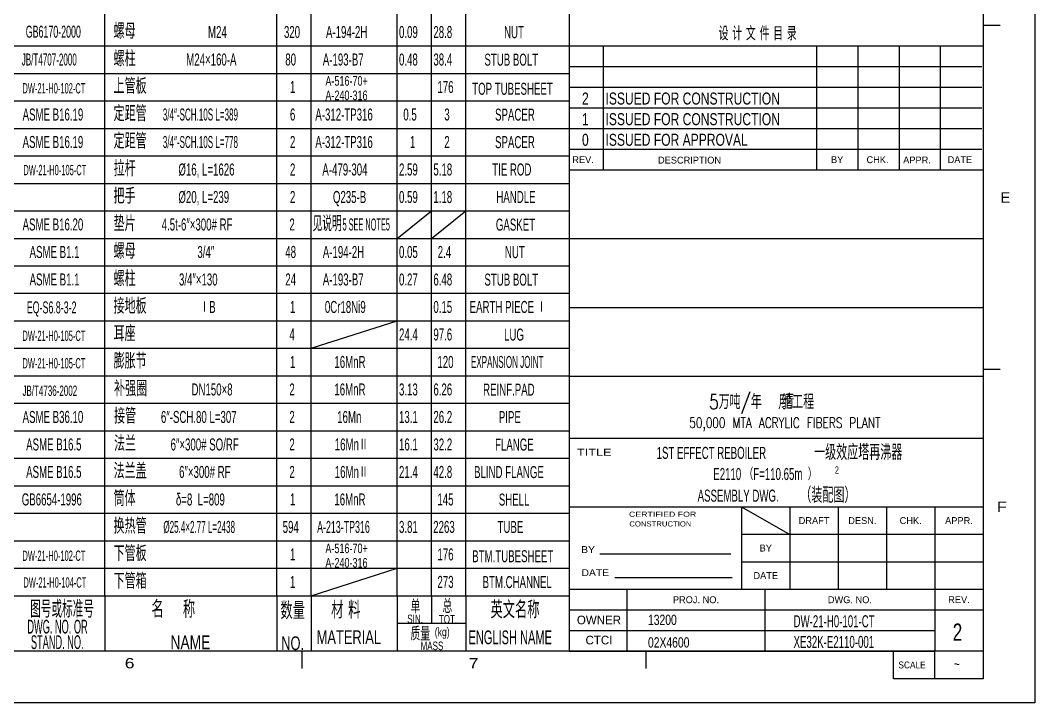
# Model space of a CAD drawing. Extents: x 0 to 840, y 0 to 594.
# Drawn here: x 545.1 to 840, y 0 to 198.6 of the extents above; entities that cross this region are included whole.
import ezdxf
from ezdxf.enums import TextEntityAlignment as Align

# ---------------------------------------------------------------- set-up
doc = ezdxf.new("R2010")
doc.units = 0
doc.header["$LTSCALE"] = 8
doc.layers.get('0').update_dxf_attribs({"color": 2, "linetype": 'CONTINUOUS'})
for name, color, linetype in [('BORDER', 2, 'CONTINUOUS'), ('D', 7, 'CONTINUOUS'), ('OT', 1, 'CONTINUOUS'), ('TEXT', 7, 'CONTINUOUS'), ('X4600A1$0$BORDER', 7, 'CONTINUOUS')]:
    doc.layers.add(name, color=color, linetype=linetype)
doc.styles.add('HZ0', font='TXT', dxfattribs={"width": 0.75, "bigfont": 'HZTXT0'})
doc.styles.get("Standard").update_dxf_attribs({"font": 'JDECSTD', "width": 0.75, "bigfont": 'HZDX'})
doc.styles.add('X4600A1$0$STANDARD', font='AUCAD', dxfattribs={"width": 0.8})

msp = doc.modelspace()

# ---------------------------------------------------------------- linework, layer by layer
for p, q in [((840, 594), (840, 0)), ((825, 191), (704.653, 191)), ((714.653, 155), (714.653, 191)), ((776.653, 155), (776.653, 191)), ((788.653, 155), (788.653, 191)), ((800.653, 155), (800.653, 191)), ((812.653, 155), (812.653, 191)), ((824.653, 185), (704.653, 185)), ((824.653, 179), (704.653, 179)), ((824.653, 173), (704.653, 173)), ((824.653, 167), (704.653, 167)), ((824.653, 161), (704.653, 161)), ((825, 135), (704.653, 135)), ((704.653, 115), (825, 115)), ((704.653, 95), (825, 95)), ((704.653, 77), (825, 77)), ((704.653, 57), (825, 57)), ((754.798, 57), (754.798, 33)), ((768.838, 57), (768.838, 33)), ((782.879, 57), (782.879, 33)), ((796.919, 57), (796.919, 33)), ((810.96, 57), (810.96, 15)), ((704.653, 33), (825, 33)), ((721.474, 33), (721.474, 15)), ((761.59, 33), (761.59, 15)), ((704.653, 27), (825, 27)), ((704.653, 21), (810.96, 21)), ((840, 0), (0, 0))]:
    msp.add_line(p, q)
at = {"layer": 'D'}
for p, q in [((524.653, 191.117), (704.653, 191.117)), ((524.653, 183.117), (704.653, 183.117)), ((524.653, 175.117), (704.653, 175.117)), ((524.653, 167.117), (704.653, 167.117)), ((524.653, 159.117), (704.653, 159.117)), ((524.653, 151.117), (704.653, 151.117)), ((524.653, 143.117), (704.653, 143.117)), ((524.653, 135.117), (704.653, 135.117)), ((524.653, 127.117), (704.653, 127.117)), ((524.653, 119.117), (704.653, 119.117)), ((524.653, 111.117), (704.653, 111.117)), ((524.653, 103.117), (704.653, 103.117)), ((524.653, 95.117), (704.653, 95.117)), ((524.653, 87.117), (704.653, 87.117)), ((524.653, 79.117), (704.653, 79.117)), ((524.653, 71.117), (704.653, 71.117)), ((524.653, 63.117), (704.653, 63.117)), ((524.653, 55.117), (704.653, 55.117)), ((524.653, 47.117), (704.653, 47.117)), ((524.653, 39.117), (704.653, 39.117)), ((654.653, 23.117), (674.653, 23.117))]:
    msp.add_line(p, q, dxfattribs=at)
at = {"layer": 'OT'}
for p, q in [((825, 581), (825, 15)), ((704.653, 287.117), (704.653, 15.117)), ((569.653, 31.117), (569.653, 279.117)), ((619.653, 31.117), (619.653, 279.117)), ((629.653, 31.117), (629.653, 279.117)), ((654.653, 31.117), (654.653, 279.117)), ((664.653, 31.117), (664.653, 279.117)), ((674.653, 31.117), (674.653, 279.117)), ((704.653, 155), (704.653, 15.117)), ((825, 155), (704.653, 155)), ((524.653, 31.117), (704.653, 31.117)), ((569.653, 31.117), (569.653, 15.117)), ((619.653, 31.117), (619.653, 15.117)), ((629.653, 31.117), (629.653, 15.117)), ((654.653, 31.117), (654.653, 15.117)), ((664.653, 31.117), (664.653, 23.117)), ((674.653, 31.117), (674.653, 15.117)), ((825, 15), (29, 15))]:
    msp.add_line(p, q, dxfattribs=at)
at = {"layer": 'TEXT'}
for p, q in [((654.653, 135.117), (664.653, 143.117)), ((664.653, 135.117), (674.653, 143.117)), ((629.653, 103.117), (654.653, 111.117)), ((629.653, 31.117), (654.653, 39.117))]:
    msp.add_line(p, q, dxfattribs=at)
at = {"layer": 'X4600A1$0$BORDER', "color": 3}
for p, q in [((830, 197), (825, 197)), ((830, 97), (825, 97)), ((627, 15), (627, 10)), ((704.653, 15), (810.96, 15)), ((727, 15), (727, 10))]:
    msp.add_line(p, q, dxfattribs=at)
at = {"layer": 'X4600A1$0$BORDER', "color": 2}
for p, q in [((754.798, 57), (768.838, 48.977)), ((754.798, 49), (825, 49)), ((713.579, 43.361), (751.689, 43.361)), ((754.798, 41), (825, 41)), ((717.992, 36.441), (752.09, 36.441)), ((798.919, 6.977), (798.919, 15)), ((810.96, 6.977), (810.96, 15)), ((825, 15), (825, 6.977)), ((825, 6.977), (798.919, 6.977))]:
    msp.add_line(p, q, dxfattribs=at)

# ---------------------------------------------------------------- texts
at = {"color": 7}
for s, height, width, p in [('螺母', 4.5, 0.75, (572.234, 193.187)), ('GB6170-2000', 3.5, 0.55, (546.702, 193.495)), ('M24', 3.5, 0.6, (599.689, 193.399)), ('320', 3.5, 0.6, (621.765, 193.399)), ('A-194-2H', 3.5, 0.6, (633.972, 193.399)), ('0.09', 3.5, 0.6, (655.203, 193.399)), ('28.8', 3.5, 0.6, (665.203, 193.399)), ('NUT', 3.5, 0.6, (685.75, 193.356)), ('JB/T4707-2000', 3.5, 0.5, (545.544, 185.399)), ('螺柱', 4.5, 0.75, (572.234, 185.187)), ('M24×160-A', 3.5, 0.6, (593.357, 185.399)), ('80', 3.5, 0.6, (622.155, 185.399)), ('A-193-B7', 3.5, 0.6, (633.065, 185.399)), ('0.48', 3.5, 0.6, (655.203, 185.399)), ('38.4', 3.5, 0.6, (665.203, 185.399)), ('STUB BOLT', 3.5, 0.6, (680.041, 185.356)), ('DW-21-H0-102-CT', 3, 0.5, (545.745, 177.274)), ('上管板', 4.5, 0.75, (572.234, 177.187)), ('1', 3.5, 0.6, (623.507, 177.399)), ('A-516-70+', 2.8, 0.7, (633.814, 179.519)), ('176', 3.5, 0.6, (666.376, 177.399)), ('TOP TUBESHEET', 3.5, 0.6, (676.492, 176.881)), ('A-240-316', 2.8, 0.7, (633.814, 175.316)), ('2', 3.5, 0.75, (708.399, 174.045)), ('ISSUED FOR CONSTRUCTION', 3.5, 0.75, (715.231, 174.045)), ('定距管', 4.5, 0.75, (572.234, 169.187)), ('ASME B16.19', 3.5, 0.6, (545.789, 169.399)), ('3/4″-SCH.10S L=389', 3.5, 0.5, (586.559, 169.399)), ('6', 3.5, 0.6, (623.507, 169.399)), ('A-312-TP316', 3.5, 0.6, (630.882, 169.399)), ('0.5', 3.5, 0.6, (656.46, 169.399)), ('3', 3.5, 0.6, (668.382, 169.399)), ('SPACER', 3.5, 0.6, (683.129, 169.356)), ('1', 3.5, 0.75, (708.399, 168.045)), ('ISSUED FOR CONSTRUCTION', 3.5, 0.75, (715.231, 168.045)), ('定距管', 4.5, 0.75, (572.234, 161.187)), ('0', 3.5, 0.75, (708.399, 162.045)), ('ISSUED FOR APPROVAL', 3.5, 0.75, (715.231, 162.045)), ('ASME B16.19', 3.5, 0.6, (545.789, 161.399)), ('3/4″-SCH.10S L=778', 3.5, 0.5, (586.559, 161.399)), ('2', 3.5, 0.6, (623.507, 161.399)), ('A-312-TP316', 3.5, 0.6, (630.882, 161.399)), ('1', 3.5, 0.6, (658.382, 161.399)), ('2', 3.5, 0.6, (668.382, 161.399)), ('SPACER', 3.5, 0.6, (683.129, 161.356)), ('DW-21-H0-105-CT', 3, 0.5, (546.015, 153.495)), ('拉杆', 4.5, 0.75, (572.234, 153.187)), ('%%C16, L=1626', 3.5, 0.6, (591.076, 153.399)), ('2', 3.5, 0.6, (623.507, 153.399)), ('A-479-304', 3.5, 0.6, (632.929, 153.399)), ('2.59', 3.5, 0.6, (655.203, 153.399)), ('5.18', 3.5, 0.6, (665.203, 153.399)), ('TIE ROD', 3.5, 0.6, (682.307, 153.399)), ('把手', 4.5, 0.75, (572.234, 145.187)), ('%%C20, L=239', 3.5, 0.6, (591.076, 145.399)), ('2', 3.5, 0.6, (623.507, 145.399)), ('Q235-B', 3.5, 0.6, (635.998, 145.399)), ('0.59', 3.5, 0.6, (655.203, 145.399)), ('1.18', 3.5, 0.6, (665.203, 145.399)), ('HANDLE', 3.5, 0.6, (683.505, 145.399)), ('垫片', 4.5, 0.75, (572.234, 137.187)), ('见说明', 4.5, 0.5, (630.092, 137.187)), ('ASME B16.20', 3.5, 0.6, (545.789, 137.399)), ('4.5t-6″×300# RF', 3.5, 0.6, (586.216, 137.399)), ('2', 3.5, 0.6, (623.339, 137.399)), ('5 SEE NOTE5', 3.5, 0.4, (638.788, 137.399)), ('GASKET', 3.5, 0.6, (683.368, 137.356)), ('ASME B1.1', 3.5, 0.6, (547.822, 129.399)), ('螺母', 4.5, 0.75, (572.234, 129.187)), ('3/4″', 3.5, 0.6, (596.602, 129.399)), ('48', 3.5, 0.6, (622.155, 129.399)), ('A-194-2H', 3.5, 0.6, (633.065, 129.399)), ('0.05', 3.5, 0.6, (655.203, 129.399)), ('2.4', 3.5, 0.6, (666.46, 129.399)), ('NUT', 3.5, 0.6, (685.989, 129.356)), ('ASME B1.1', 3.5, 0.6, (547.822, 121.399)), ('螺柱', 4.5, 0.75, (572.234, 121.187)), ('3/4″×130', 3.5, 0.6, (591.248, 121.399)), ('24', 3.5, 0.6, (622.155, 121.399)), ('A-193-B7', 3.5, 0.6, (633.065, 121.399)), ('0.27', 3.5, 0.6, (655.203, 121.399)), ('6.48', 3.5, 0.6, (665.203, 121.399)), ('STUB BOLT', 3.5, 0.6, (680.041, 121.356)), ('接地板', 4.5, 0.75, (572.234, 113.187)), ('EQ-S6.8-3-2', 3.5, 0.55, (547.006, 113.274)), ('ⅠB', 3.5, 0.6, (597.302, 113.399)), ('1', 3.5, 0.6, (623.507, 113.399)), ('0Cr18Ni9', 3.5, 0.6, (633.659, 113.399)), ('0.15', 3.5, 0.6, (665.203, 113.399)), ('EARTH PIECE Ⅰ', 3.5, 0.6, (675.743, 113.399)), ('耳座', 4.5, 0.75, (572.234, 105.187)), ('DW-21-H0-105-CT', 3, 0.5, (545.745, 105.274)), ('4', 3.5, 0.6, (623.339, 105.399)), ('24.4', 3.5, 0.6, (655.203, 105.399)), ('97.6', 3.5, 0.6, (665.203, 105.399)), ('LUG', 3.5, 0.6, (685.75, 105.356)), ('DW-21-H0-105-CT', 3, 0.5, (545.745, 97.274)), ('膨胀节', 4.5, 0.75, (572.234, 97.187)), ('1', 3.5, 0.6, (623.507, 97.399)), ('16MnR', 3.5, 0.6, (636.421, 97.399)), ('120', 3.5, 0.6, (666.376, 97.399)), ('EXPANSION JOINT', 3.5, 0.5, (676.124, 97.399)), ('JB/T4736-2002', 3, 0.58, (545.745, 89.274)), ('补强圈', 4.5, 0.75, (572.372, 89.187)), ('DN150×8', 3.5, 0.6, (594.885, 89.399)), ('2', 3.5, 0.6, (623.339, 89.399)), ('16MnR', 3.5, 0.6, (636.421, 89.399)), ('3.13', 3.5, 0.6, (655.203, 89.399)), ('6.26', 3.5, 0.6, (665.203, 89.399)), ('REINF.PAD', 3.5, 0.6, (679.647, 89.356)), ('接管', 4.5, 0.75, (572.372, 81.187)), ('ASME B36.10', 3.5, 0.6, (545.789, 81.399)), ('6″-SCH.80 L=307', 3.5, 0.6, (586.004, 81.399)), ('2', 3.5, 0.6, (623.339, 81.399)), ('16Mn', 3.5, 0.6, (637.241, 81.399)), ('13.1', 3.5, 0.6, (655.203, 81.399)), ('26.2', 3.5, 0.6, (665.203, 81.399)), ('PIPE', 3.5, 0.6, (684.218, 81.356)), ('ASME B16.5', 3.5, 0.6, (546.824, 73.399)), ('法兰', 4.5, 0.75, (572.372, 73.187)), ('6″×300# SO/RF', 3.5, 0.6, (588.816, 73.399)), ('2', 3.5, 0.6, (623.339, 73.399)), ('16MnⅡ', 3.5, 0.6, (636.532, 73.399)), ('16.1', 3.5, 0.6, (655.203, 73.399)), ('32.2', 3.5, 0.6, (665.203, 73.399)), ('FLANGE', 3.5, 0.6, (683.129, 73.356)), ('1ST EFFECT REBOILER', 3.5, 0.6, (730.093, 70.948)), ('一级效应塔再沸器', 4.5, 0.75, (775.878, 70.62)), ('ASME B16.5', 3.5, 0.6, (546.824, 65.399)), ('法兰盖', 4.5, 0.75, (572.234, 65.187)), ('6″×300# RF', 3.5, 0.6, (591.279, 65.399)), ('2', 3.5, 0.6, (623.339, 65.399)), ('16MnⅡ', 3.5, 0.6, (636.532, 65.399)), ('21.4', 3.5, 0.6, (655.203, 65.399)), ('42.8', 3.5, 0.6, (665.203, 65.399)), ('BLIND FLANGE', 3.5, 0.6, (677.021, 65.356)), ('E2110 （F=110.65m  ）', 3.5, 0.6, (746.566, 64.8)), ('2', 2.2, 0.6, (781.908, 66.6)), ('筒体', 4.5, 0.75, (572.234, 57.187)), ('ASSEMBLY DWG.', 3.5, 0.6, (742.017, 58.499)), ('（装配图）', 4.5, 0.75, (771.863, 58.17)), ('GB6654-1996', 3.5, 0.6, (545.544, 57.399)), ('δ=8  L=809', 3.5, 0.6, (590.364, 57.399)), ('1', 3.5, 0.6, (623.507, 57.399)), ('16MnR', 3.5, 0.6, (636.421, 57.399)), ('145', 3.5, 0.6, (666.376, 57.399)), ('SHELL', 3.5, 0.6, (684.218, 57.356)), ('换热管', 4.5, 0.75, (572.234, 49.187)), ('%%c25.4×2.77 L=2438', 3.5, 0.5, (586.717, 49.399)), ('594', 3.5, 0.6, (621.39, 49.399)), ('A-213-TP316', 3.5, 0.55, (631.405, 49.399)), ('3.81', 3.5, 0.6, (655.203, 49.399)), ('2263', 3.5, 0.6, (665.156, 49.399)), ('TUBE', 3.5, 0.6, (683.845, 49.399)), ('DW-21-H0-102-CT', 3, 0.5, (545.745, 41.274)), ('下管板', 4.5, 0.75, (572.234, 41.187)), ('1', 3.5, 0.6, (623.507, 41.399)), ('A-516-70+', 2.8, 0.7, (633.814, 43.519)), ('176', 3.5, 0.6, (666.376, 41.399)), ('BTM.TUBESHEET', 3.5, 0.6, (676.492, 40.881)), ('A-240-316', 2.8, 0.7, (633.814, 39.316)), ('DW-21-H0-104-CT', 3, 0.5, (546.015, 33.495)), ('下管箱', 4.5, 0.75, (572.234, 33.187)), ('1', 3.5, 0.6, (623.507, 33.399)), ('273', 3.5, 0.6, (666.376, 33.399)), ('BTM.CHANNEL', 3.5, 0.6, (679.5, 33.356)), ('DW-21-H0-101-CT', 3.5, 0.6, (769.902, 21.951)), ('2', 5, 0.75, (816.156, 18.048)), ('XE32K-E2110-001', 3.5, 0.6, (769.902, 15.951))]:
    msp.add_text(s, height=height, dxfattribs=dict(at, width=width)).set_placement(p)
at = {"layer": 'BORDER', "color": 3, "ltscale": 100, "style": 'HZ0'}
for s, width, p in [('5万吨/年  纶工程', 0.75, (745.386, 85.436)), ('月 ', 0.45, (765.469, 85.317)), ('青 ', 0.55, (767.321, 85.536))]:
    msp.add_text(s, height=4.2439, dxfattribs=dict(at, width=width)).set_placement(p)
at = {"layer": 'BORDER', "color": 2, "linetype": 'Continuous', "style": 'HZ0', "width": 0.75}
msp.add_text('50,000 MTA ACRYLIC FIBERS PLANT', height=3.00428, dxfattribs=at).set_placement((767.35, 80.994), align=Align.MIDDLE)
at = {"layer": 'D'}
for s, height, width, p in [('设 计 文 件 目 录', 4, 0.75, (748.136, 192.725)), ('图号或标准号', 5, 0.65, (548, 24.739)), ('名    称 ', 5, 0.75, (583.251, 24.707)), ('数量 ', 5, 0.75, (620.737, 24.291)), ('材 料 ', 5, 0.75, (635.471, 24.501)), ('单', 4, 0.75, (658.55, 25.99)), ('总', 4, 0.75, (667.849, 26.08)), ('英文名称', 5, 0.75, (681.813, 24.558)), ('DWG. NO. OR', 4, 0.5, (547.179, 20.14)), ('SIN.', 2.5, 0.7, (657.604, 23.141)), ('TOT.', 2.5, 0.7, (666.791, 23.034)), ('MATERIAL', 4, 0.7, (631.265, 17.078)), ('质量 ', 4, 0.75, (658.54, 18.079)), ('(kg)', 2.5, 0.75, (665.603, 19.357)), ('ENGLISH NAME', 4, 0.6, (675.409, 17.023)), ('STAND. NO.', 4, 0.5, (548.213, 15.625)), ('NAME', 4, 0.75, (588.776, 15.579)), ('NO.', 4, 0.7, (620.958, 15.316)), ('MASS', 2.5, 0.7, (661.464, 15.294))]:
    msp.add_text(s, height=height, dxfattribs=dict(at, width=width)).set_placement(p)
at = {"layer": 'OT', "color": 2, "width": 0.75}
for s, p in [('13200', (727.583, 22.619)), ('02X4600', (727.583, 16.049)), ('~', (816.477, 9.765))]:
    msp.add_text(s, height=3, dxfattribs=at).set_placement(p)
at = {"layer": 'X4600A1$0$BORDER', "color": 2, "style": 'X4600A1$0$STANDARD', "oblique": 0.00002}
for s, height, p in [('REV.', 2.0058, (705.573, 158)), ('DESCRIPTION', 2.00578, (730.492, 157.875)), ('BY', 2.0058, (780.783, 158)), ('CHK.', 2.0058, (791.108, 158)), ('APPR.', 2.0058, (801.767, 157.9)), ('DATE', 2.0058, (814.675, 158))]:
    msp.add_text(s, height=height, dxfattribs=at).set_placement(p, align=Align.MIDDLE_LEFT)
at = {"layer": 'X4600A1$0$BORDER', "color": 3, "style": 'X4600A1$0$STANDARD', "oblique": 0.00002}
for s, width, p, p2 in [('E', 1.218, (830, 145.5), (832.947, 145.5)), ('F', 1.218, (829, 55.5), (831.947, 55.5)), ('6', 1.16, (575.5, 10), (578.306, 10)), ('7', 1.16, (675.5, 10), (678.306, 10))]:
    msp.add_text(s, height=3, dxfattribs=dict(at, width=width)).set_placement(p, p2, align=Align.FIT)
at = {"layer": 'X4600A1$0$BORDER', "color": 2, "style": 'X4600A1$0$STANDARD', "oblique": 0.00002}
for s, height, width, p, p2 in [('TITLE', 2.0058, 1.040268, (706.96, 71.885), (716.989, 71.885)), ('CERTIFIED FOR', 1.50434, 1.012563, (722.064, 54.092), (741.621, 54.092)), ('CONSTRUCTION', 1.50434, 1.016393, (722.165, 51.284), (740.217, 51.284)), ('BY', 2.0058, 1.087719, (708.163, 43.561), (712.175, 43.561)), ('DATE', 2.0058, 1.050847, (708.264, 36.842), (716.287, 36.842))]:
    msp.add_text(s, height=height, dxfattribs=dict(at, width=width)).set_placement(p, p2, align=Align.FIT)
for s, p in [('DRAFT', (775.858, 53)), ('DESN.', (789.899, 53)), ('CHK.', (803.939, 53)), ('APPR.', (817.98, 53)), ('BY', (761.818, 45)), ('DATE', (761.818, 37)), ('PROJ. NO.', (741.532, 29.97)), ('DWG. NO.', (786.275, 29.97))]:
    msp.add_text(s, height=2.0058, dxfattribs=at).set_placement(p, align=Align.MIDDLE_CENTER)
msp.add_text('REV.', height=2.0058, dxfattribs=at).set_placement((817.98, 30), align=Align.MIDDLE)
at = {"layer": 'X4600A1$0$BORDER', "color": 2, "linetype": 'Continuous', "style": 'X4600A1$0$STANDARD'}
for s, p in [('OWNER', (713.33, 24.08)), ('CTCI', (713.33, 18.224))]:
    msp.add_text(s, height=2.5036, dxfattribs=at).set_placement(p, align=Align.MIDDLE)
at = {"layer": 'X4600A1$0$BORDER', "color": 2, "style": 'X4600A1$0$STANDARD', "oblique": 0.00002, "width": 0.9}
msp.add_text('SCALE', height=2.0058, dxfattribs=at).set_placement((800.38, 10.988), align=Align.MIDDLE_LEFT)

doc.saveas('drawing.dxf')
